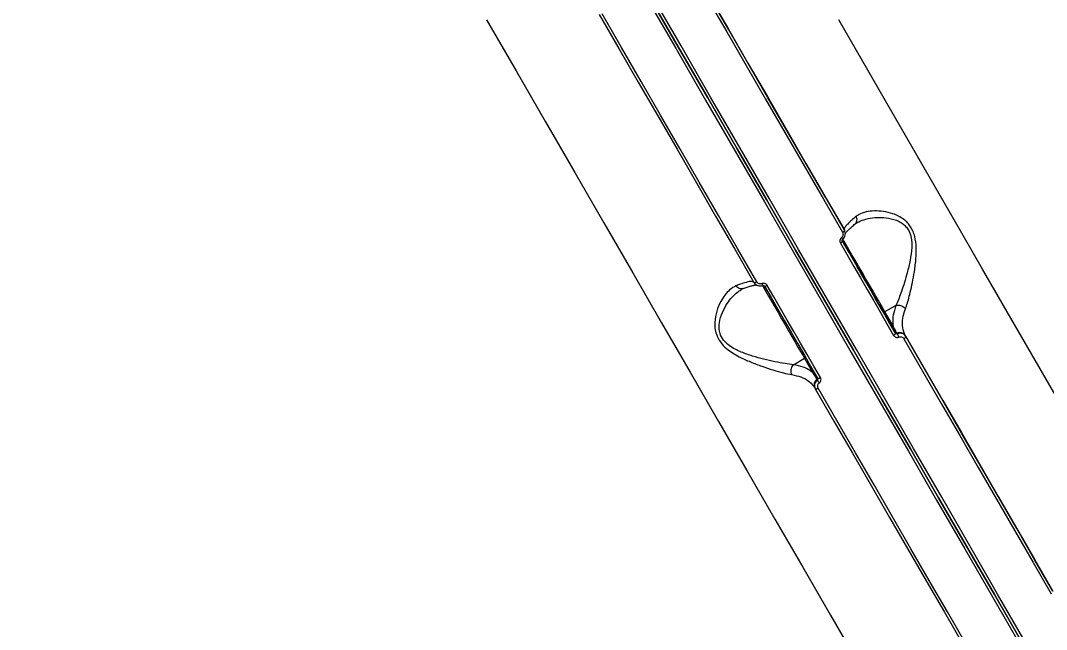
# Model space of a CAD drawing. Header units: millimetres. Extents: x -10881 to 8954, y -8695 to 5624.
# Drawn here: x 2103.6 to 2456.9, y -2503.6 to -2293.9 of the extents above; entities that cross this region are included whole.
import ezdxf

# ---------------------------------------------------------------- set-up
doc = ezdxf.new("R2010")
doc.units = ezdxf.units.MM
for name, color, linetype in [('DIKOM_ОБЪЕКТ', 7, 'Continuous'), ('DIKOM_РАЗМЕР_ЗОНА', 7, 'Continuous'), ('DIKOM_РАЗМЕР_ОБЪЕКТА', 7, 'Continuous')]:
    doc.layers.add(name, color=color, linetype=linetype)
doc.styles.add('style1', font='arial.ttf', dxfattribs={"width": 0.8})
doc.dimstyles.new('1-50', dxfattribs={"dimtxt": 300, "dimasz": 200, "dimexe": 100, "dimexo": 0, "dimgap": 100, "dimtad": 1, "dimtxsty": 'style1', "dimcen": 200, "dimclrd": 7, "dimclre": 7, "dimclrt": 7, "dimadec": 1, "dimazin": 2, "dimtfac": 1, "dimtmove": 0, "dimatfit": 2, "dimfxl": 0, "dimlwd": 25, "dimlwe": 18, "dimarcsym": 0})

# ---------------------------------------------------------------- blocks, each defined once
blk = doc.blocks.new('*D10')
at = {"layer": 'Defpoints', "color": 0, "transparency": 16777216}
for p in [(-7152.73, 2730.8), (7385.22, 911.28), (7385.22, -7693.77)]:
    blk.add_point(p, dxfattribs=at)
at = {"layer": 'DIKOM_РАЗМЕР_ОБЪЕКТА', "color": 7, "lineweight": 18, "transparency": 16777216}
for p, q in [((-7152.73, 2730.8), (-7152.73, -7793.77)), ((7385.22, 911.28), (7385.22, -7793.77))]:
    blk.add_line(p, q, dxfattribs=at)
at = {"layer": 'DIKOM_РАЗМЕР_ОБЪЕКТА', "color": 7, "lineweight": 25, "transparency": 16777216}
blk.add_line((-6952.73, -7693.77), (7185.22, -7693.77), dxfattribs=at)
at = {"layer": 'DIKOM_РАЗМЕР_ОБЪЕКТА', "color": 7, "transparency": 16777216}
for points in [[(-6952.73, -7660.43), (-6952.73, -7727.1), (-7152.73, -7693.77)], [(7185.22, -7660.43), (7185.22, -7727.1), (7385.22, -7693.77)]]:
    blk.add_solid(points, dxfattribs=at)
at = {"layer": 'DIKOM_РАЗМЕР_ОБЪЕКТА', "color": 7, "transparency": 16777216, "insert": (116.24, -7440.59), "char_height": 300, "attachment_point": 5, "style": 'style1'}
blk.add_mtext('14500', dxfattribs=at)
blk = doc.blocks.new('*D12')
at = {"layer": 'Defpoints', "color": 0, "transparency": 16777216}
for p in [(-9113.32, 3014.05), (8954.2, 2756.48), (8954.2, -8594.51)]:
    blk.add_point(p, dxfattribs=at)
at = {"layer": 'DIKOM_РАЗМЕР_ЗОНА', "color": 7, "lineweight": 18, "transparency": 16777216}
for p, q in [((-9113.32, 3014.05), (-9113.32, -8694.51)), ((8954.2, 2756.48), (8954.2, -8694.51))]:
    blk.add_line(p, q, dxfattribs=at)
at = {"layer": 'DIKOM_РАЗМЕР_ЗОНА', "color": 7, "lineweight": 25, "transparency": 16777216}
blk.add_line((-8913.32, -8594.51), (8754.2, -8594.51), dxfattribs=at)
at = {"layer": 'DIKOM_РАЗМЕР_ЗОНА', "color": 7, "transparency": 16777216}
for points in [[(-8913.32, -8561.18), (-8913.32, -8627.85), (-9113.32, -8594.51)], [(8754.2, -8561.18), (8754.2, -8627.85), (8954.2, -8594.51)]]:
    blk.add_solid(points, dxfattribs=at)
at = {"layer": 'DIKOM_РАЗМЕР_ЗОНА', "color": 7, "transparency": 16777216, "insert": (-79.56, -8341.34), "char_height": 300, "attachment_point": 5, "style": 'style1'}
blk.add_mtext('18000', dxfattribs=at)

msp = doc.modelspace()

# ---------------------------------------------------------------- linework, layer by layer
at = {"layer": 'DIKOM_ОБЪЕКТ', "color": 7, "linetype": 'Continuous', "lineweight": 15}
for p, q in [((2391.63, -2363.507), (2391.781, -2363.442)), ((2387.281, -2366.013), (2387.317, -2366.075)), ((2386.594, -2369.823), (2386.587, -2369.81)), ((2386.724, -2369.215), (2386.726, -2369.22)), ((2359.156, -2385.131), (2359.159, -2385.136)), ((2405.072, -2392.013), (2401.257, -2394.216)), ((2400.597, -2394.073), (2403.413, -2398.951)), ((2404.072, -2399.093), (2401.257, -2394.216)), ((2403.413, -2398.951), (2404.805, -2401.364)), ((2404.805, -2401.364), (2404.913, -2401.55)), ((2405.514, -2401.758), (2405.39, -2401.543)), ((2408.451, -2402.679), (2408.312, -2402.437)), ((2369.73, -2412.418), (2373.544, -2410.216)), ((2373.544, -2410.216), (2376.36, -2415.093)), ((2377.959, -2416.864), (2376.566, -2414.451)), ((2377.821, -2417.459), (2377.945, -2417.674)), ((2378.066, -2417.05), (2377.959, -2416.864)), ((2377.135, -2420.437), (2377.274, -2420.679))]:
    msp.add_line(p, q, dxfattribs=at)
at = {"layer": 'DIKOM_ОБЪЕКТ', "color": 7, "linetype": 'Continuous', "lineweight": 15, "flags": 128}
for points in [[(2333.343, -2274.514), (2340.077, -2286.175), (2346.791, -2297.805), (2353.486, -2309.401), (2360.161, -2320.961), (2366.815, -2332.486), (2373.447, -2343.972), (2380.056, -2355.418), (2386.641, -2366.824)], [(2333.921, -2273.595), (2340.662, -2285.27), (2347.385, -2296.914), (2354.088, -2308.523), (2360.771, -2320.098), (2367.432, -2331.635), (2374.072, -2343.135), (2380.688, -2354.595), (2387.281, -2366.013)], [(2387.317, -2366.075), (2380.737, -2354.679), (2374.133, -2343.242), (2367.507, -2331.765), (2360.859, -2320.25), (2354.189, -2308.699), (2347.5, -2297.113), (2340.791, -2285.493), (2334.063, -2273.841)], [(2319.076, -2285.887), (2329.312, -2303.615), (2339.503, -2321.267), (2349.648, -2338.837), (2359.742, -2356.319), (2369.782, -2373.709), (2379.766, -2391), (2389.69, -2408.188), (2399.551, -2425.268), (2409.348, -2442.234), (2419.075, -2459.082), (2428.731, -2475.805), (2438.313, -2492.4), (2447.817, -2508.86), (2457.241, -2525.182), (2466.582, -2541.36), (2475.838, -2557.389), (2485.004, -2573.265), (2494.079, -2588.982)], [(2494.69, -2588.035), (2485.623, -2572.331), (2476.464, -2556.469), (2467.216, -2540.453), (2457.883, -2524.288), (2448.466, -2507.98), (2438.97, -2491.533), (2429.396, -2474.952), (2419.748, -2458.242), (2410.029, -2441.409), (2400.241, -2424.457), (2390.387, -2407.391), (2380.471, -2390.217), (2370.496, -2372.94), (2360.464, -2355.565), (2350.378, -2338.097), (2340.242, -2320.542), (2330.059, -2302.905), (2319.831, -2285.191)], [(2319.831, -2285.191), (2330.059, -2302.905), (2340.242, -2320.542), (2350.378, -2338.097), (2360.464, -2355.565), (2370.496, -2372.94), (2380.471, -2390.217), (2390.387, -2407.391), (2400.241, -2424.457), (2410.029, -2441.409), (2419.748, -2458.242), (2429.396, -2474.952), (2438.97, -2491.533), (2448.466, -2507.98), (2457.883, -2524.288), (2467.216, -2540.453), (2476.464, -2556.469), (2485.623, -2572.331), (2494.69, -2588.035)], [(2495.816, -2587.979), (2486.74, -2572.262), (2477.574, -2556.387), (2468.319, -2540.358), (2458.977, -2524.18), (2449.553, -2507.858), (2440.049, -2491.397), (2430.467, -2474.803), (2420.811, -2458.079), (2411.084, -2441.232), (2401.288, -2424.266), (2391.426, -2407.186), (2381.502, -2389.998), (2371.518, -2372.706), (2361.478, -2355.317), (2351.384, -2337.834), (2341.24, -2320.265), (2331.048, -2302.613), (2320.812, -2284.884)], [(2302.886, -2291.841), (2309.614, -2303.493), (2316.323, -2315.113), (2323.012, -2326.699), (2329.682, -2338.25), (2336.33, -2349.765), (2342.957, -2361.242), (2349.56, -2372.679), (2356.14, -2384.075)], [(2357.126, -2383.864), (2350.541, -2372.459), (2343.932, -2361.012), (2337.3, -2349.526), (2330.646, -2338.002), (2323.971, -2326.441), (2317.276, -2314.845), (2310.561, -2303.216), (2303.828, -2291.554)], [(2264.066, -2293.601), (2274.229, -2311.204), (2284.349, -2328.731), (2294.422, -2346.178), (2304.446, -2363.539), (2314.417, -2380.808), (2324.331, -2397.979), (2334.187, -2415.049), (2343.98, -2432.009), (2353.707, -2448.857), (2363.366, -2465.586), (2372.953, -2482.19), (2382.466, -2498.665), (2391.9, -2515.005), (2401.254, -2531.205), (2410.525, -2547.26)], [(2501.461, -2494.758), (2492.191, -2478.703), (2482.837, -2462.502), (2473.403, -2446.162), (2463.89, -2429.688), (2454.303, -2413.083), (2444.644, -2396.355), (2434.916, -2379.507), (2425.123, -2362.546), (2415.268, -2345.477), (2405.353, -2328.305), (2395.383, -2311.036), (2385.359, -2293.676)], [(2387.317, -2366.075), (2387.331, -2366.135), (2387.312, -2366.211), (2387.262, -2366.301), (2387.183, -2366.401), (2387.077, -2366.507), (2386.948, -2366.615), (2386.801, -2366.722), (2386.641, -2366.824)], [(2386.594, -2369.823), (2386.608, -2369.884), (2386.59, -2369.961), (2386.539, -2370.051), (2386.46, -2370.152), (2386.353, -2370.258), (2386.223, -2370.367), (2386.075, -2370.475), (2385.914, -2370.577)], [(2385.914, -2370.577), (2388.217, -2374.565), (2390.517, -2378.548), (2392.814, -2382.526), (2395.107, -2386.498), (2397.397, -2390.465), (2399.684, -2394.426), (2401.968, -2398.381), (2404.249, -2402.33)], [(2386.543, -2369.73), (2387.132, -2370.75), (2387.985, -2372.227), (2388.968, -2373.929), (2390.057, -2375.815), (2391.226, -2377.84), (2392.446, -2379.953), (2393.689, -2382.105), (2394.923, -2384.244), (2396.12, -2386.317), (2397.251, -2388.275), (2398.287, -2390.07), (2399.205, -2391.66), (2399.981, -2393.005), (2400.597, -2394.073)], [(2404.913, -2401.55), (2402.634, -2397.604), (2400.353, -2393.652), (2398.067, -2389.694), (2395.779, -2385.731), (2393.487, -2381.762), (2391.193, -2377.788), (2388.895, -2373.808), (2386.594, -2369.823)], [(2401.257, -2394.216), (2400.659, -2393.18), (2399.912, -2391.886), (2399.033, -2390.362), (2398.04, -2388.642), (2396.955, -2386.762), (2395.801, -2384.764), (2394.604, -2382.691), (2393.389, -2380.587), (2392.183, -2378.498), (2391.013, -2376.47), (2389.902, -2374.547), (2388.876, -2372.77), (2387.957, -2371.178), (2387.164, -2369.805), (2386.742, -2369.075)], [(2395.531, -2385.298), (2395.612, -2385.44), (2395.512, -2385.265), (2395.237, -2384.789), (2394.81, -2384.051), (2394.266, -2383.108), (2393.649, -2382.04), (2393.009, -2380.93), (2392.397, -2379.871), (2391.864, -2378.947), (2391.452, -2378.233), (2391.194, -2377.788), (2391.113, -2377.646), (2391.214, -2377.821), (2391.489, -2378.297), (2391.915, -2379.036), (2392.459, -2379.978), (2393.076, -2381.046), (2393.717, -2382.156), (2394.328, -2383.215), (2394.862, -2384.139), (2395.274, -2384.853), (2395.531, -2385.298)], [(2356.14, -2384.075), (2356.185, -2384.117), (2356.26, -2384.139), (2356.363, -2384.141), (2356.489, -2384.122), (2356.634, -2384.083), (2356.792, -2384.026), (2356.958, -2383.952), (2357.126, -2383.864)], [(2359.055, -2385.118), (2359.451, -2385.805), (2360.244, -2387.178), (2361.163, -2388.77), (2362.189, -2390.547), (2363.3, -2392.47), (2364.471, -2394.498), (2365.676, -2396.587), (2366.891, -2398.691), (2368.088, -2400.764), (2369.242, -2402.762), (2370.327, -2404.642), (2371.32, -2406.362), (2372.2, -2407.886), (2372.946, -2409.18), (2373.544, -2410.216)], [(2359.747, -2385.323), (2359.793, -2385.365), (2359.869, -2385.388), (2359.972, -2385.39), (2360.099, -2385.371), (2360.245, -2385.332), (2360.404, -2385.274), (2360.571, -2385.2), (2360.74, -2385.111)], [(2359.747, -2385.323), (2362.048, -2389.308), (2364.346, -2393.288), (2366.641, -2397.262), (2368.932, -2401.231), (2371.221, -2405.194), (2373.506, -2409.152), (2375.788, -2413.104), (2378.066, -2417.05)], [(2379.074, -2416.865), (2376.793, -2412.915), (2374.51, -2408.96), (2372.223, -2404.999), (2369.932, -2401.032), (2367.639, -2397.06), (2365.342, -2393.083), (2363.043, -2389.1), (2360.74, -2385.111)], [(2404.913, -2401.55), (2404.93, -2401.616), (2404.914, -2401.698), (2404.867, -2401.793), (2404.789, -2401.897), (2404.684, -2402.007), (2404.556, -2402.119), (2404.409, -2402.228), (2404.249, -2402.33)], [(2408.451, -2402.679), (2408.468, -2402.745), (2408.453, -2402.827), (2408.406, -2402.921), (2408.33, -2403.026), (2408.226, -2403.135), (2408.099, -2403.247), (2407.953, -2403.355), (2407.793, -2403.458)], [(2408.312, -2402.437), (2414.765, -2413.614), (2421.19, -2424.742), (2427.587, -2435.82), (2433.954, -2446.847), (2440.29, -2457.821), (2446.595, -2468.74), (2452.867, -2479.604), (2459.107, -2490.41)], [(2459.144, -2490.475), (2452.916, -2479.689), (2446.656, -2468.847), (2440.364, -2457.95), (2434.041, -2446.998), (2427.687, -2435.994), (2421.303, -2424.938), (2414.891, -2413.832), (2408.451, -2402.679)], [(2407.793, -2403.458), (2414.239, -2414.621), (2420.656, -2425.735), (2427.045, -2436.8), (2433.404, -2447.814), (2439.732, -2458.774), (2446.03, -2469.681), (2452.295, -2480.532), (2458.528, -2491.326)], [(2378.066, -2417.05), (2378.115, -2417.098), (2378.194, -2417.125), (2378.299, -2417.132), (2378.429, -2417.117), (2378.576, -2417.081), (2378.737, -2417.026), (2378.905, -2416.953), (2379.074, -2416.865)], [(2377.274, -2420.679), (2377.323, -2420.727), (2377.402, -2420.754), (2377.507, -2420.761), (2377.635, -2420.747), (2377.782, -2420.712), (2377.942, -2420.657), (2378.11, -2420.585), (2378.278, -2420.498)], [(2377.274, -2420.679), (2383.714, -2431.832), (2390.127, -2442.938), (2396.51, -2453.993), (2402.864, -2464.998), (2409.187, -2475.95), (2415.479, -2486.847), (2421.739, -2497.689), (2427.967, -2508.474)], [(2429.012, -2508.367), (2422.78, -2497.573), (2416.515, -2486.722), (2410.217, -2475.815), (2403.889, -2464.854), (2397.529, -2453.841), (2391.141, -2442.776), (2384.723, -2431.661), (2378.278, -2420.498)]]:
    msp.add_lwpolyline(points, dxfattribs=at)
at = {"layer": 'DIKOM_ОБЪЕКТ', "color": 7, "linetype": 'Continuous', "lineweight": 15}
for centre, radius, start, end in [((2393.036, -2363.322), 8.637, 218.51481, 223.06851), ((2350.831, -2387.676), 8.707, 16.96045, 21.4776), ((2400.999, -2393.813), 0.478, 212.93524, 302.6565), ((2403.814, -2398.691), 0.478, 212.93428, 302.6585), ((2405.202, -2401.113), 0.469, 212.3333, 293.63282), ((2406.33, -2403.692), 2.345, 32.3333, 113.63282), ((2399.292, -2405.216), 7.119, 19.03111, 29.06844), ((2373.325, -2409.791), 0.478, 297.3406, 27.07112), ((2376.14, -2414.669), 0.478, 297.34067, 27.07001), ((2379.212, -2419.348), 2.345, 126.36685, 207.67114), ((2377.543, -2417.082), 0.469, 306.36685, 27.67114), ((2384.043, -2414.022), 7.108, 210.92026, 220.9733)]:
    msp.add_arc(centre, radius, start, end, dxfattribs=at)
for points, knots in [([(2408.323, -2393.215), (2408.381, -2393.058), (2408.662, -2392.295), (2409.166, -2390.692), (2409.863, -2388.091), (2410.578, -2384.986), (2411.308, -2381.196), (2411.925, -2376.857), (2412.161, -2372.393), (2411.751, -2368.871), (2410.985, -2366.512), (2410.152, -2364.911), (2409.071, -2363.524), (2407.681, -2362.272), (2405.974, -2361.218), (2403.597, -2360.23), (2400.727, -2359.576), (2397.559, -2359.396), (2394.651, -2359.749), (2392.633, -2360.455), (2391.702, -2361.114), (2391.425, -2361.31)], [0, 0, 0, 0, 0.013455, 0.0657647, 0.1192356, 0.1826302, 0.2473566, 0.3250329, 0.4053504, 0.467846, 0.4985595, 0.5302984, 0.5609722, 0.5926248, 0.6340457, 0.6764914, 0.747173, 0.8197567, 0.8928425, 0.9680649, 1, 1, 1, 1]), ([(2391.425, -2361.31), (2390.885, -2361.753), (2389.799, -2362.646), (2388.625, -2363.742), (2387.792, -2364.651), (2387.216, -2365.48), (2387.257, -2365.815), (2387.281, -2366.013)], [0, 0, 0, 0, 0.1872854, 0.3765509, 0.5570061, 0.7391968, 1, 1, 1, 1]), ([(2390.974, -2363.895), (2391.048, -2363.843), (2391.318, -2363.653), (2391.582, -2363.109), (2391.71, -2362.353), (2391.603, -2361.772), (2391.479, -2361.433), (2391.444, -2361.352), (2391.425, -2361.31)], [0, 0, 0, 0, 0.1018901, 0.3726189, 0.6433482, 0.9140783, 0.9544552, 1, 1, 1, 1]), ([(2391.054, -2363.937), (2391.224, -2363.781), (2391.42, -2363.6), (2391.736, -2363.458), (2391.78, -2363.438)], [0, 0, 0, 0, 0.86161201, 1, 1, 1, 1]), ([(2391.781, -2363.442), (2392.491, -2363.095), (2394.016, -2362.349), (2396.869, -2361.796), (2400.045, -2361.638), (2402.863, -2361.954), (2405.218, -2362.643), (2406.842, -2363.437), (2408.171, -2364.471), (2409.356, -2365.875), (2409.997, -2367.384), (2410.478, -2369.532), (2410.58, -2372.407), (2409.983, -2376.513), (2409.023, -2380.531), (2407.98, -2384.127), (2407.025, -2387.051), (2406.119, -2389.556), (2405.492, -2391.097), (2405.147, -2391.862), (2405.078, -2392.01), (2405.078, -2392.01)], [0, 0, 0, 0, 0.07003585, 0.15047643, 0.22526704, 0.30168306, 0.34380013, 0.38684597, 0.41663881, 0.44757828, 0.49598848, 0.50789887, 0.57040091, 0.65155675, 0.73587406, 0.803812, 0.87290954, 0.92887055, 0.98583357, 0.99996634, 1, 1, 1, 1]), ([(2386.641, -2366.824), (2386.71, -2366.976), (2386.846, -2367.28), (2386.837, -2367.797), (2386.666, -2368.28), (2386.437, -2368.566), (2386.293, -2368.687), (2386.278, -2368.7)], [0, 0, 0, 0, 0.2457883, 0.4917905, 0.7342879, 0.9715254, 1, 1, 1, 1]), ([(2386.724, -2369.215), (2386.75, -2369.193), (2386.988, -2368.992), (2387.367, -2368.515), (2387.65, -2367.71), (2387.663, -2366.844), (2387.432, -2366.331), (2387.317, -2366.075)], [0, 0, 0, 0, 0.0286324, 0.2670867, 0.510146, 0.7556544, 1, 1, 1, 1]), ([(2387.509, -2367.434), (2387.518, -2367.415), (2387.537, -2367.375), (2387.754, -2367.052), (2388.179, -2366.543), (2388.87, -2365.823), (2389.791, -2364.953), (2390.602, -2364.261), (2390.998, -2363.924)], [0, 0, 0, 0, 0.1201487, 0.2664888, 0.4334314, 0.6175925, 0.8137809, 1, 1, 1, 1]), ([(2386.278, -2368.7), (2386.263, -2368.713), (2386.12, -2368.834), (2385.891, -2369.12), (2385.719, -2369.602), (2385.709, -2370.12), (2385.846, -2370.424), (2385.914, -2370.577)], [0, 0, 0, 0, 0.027856, 0.2650195, 0.5077103, 0.7539625, 1, 1, 1, 1]), ([(2386.594, -2369.818), (2386.59, -2369.812), (2386.551, -2369.755), (2386.526, -2369.629), (2386.554, -2369.455), (2386.626, -2369.314), (2386.697, -2369.249), (2386.729, -2369.221)], [0, 0, 0, 0, 0.0431992, 0.3876035, 0.6434808, 0.8436127, 1, 1, 1, 1]), ([(2356.104, -2384.013), (2355.901, -2383.881), (2355.49, -2383.613), (2353.767, -2383.943), (2351.828, -2384.543), (2350.502, -2385.044), (2349.962, -2385.249)], [0, 0, 0, 0, 0.3072584, 0.6233184, 0.8463529, 1, 1, 1, 1]), ([(2352.437, -2386.188), (2352.917, -2386.016), (2353.94, -2385.652), (2355.2, -2385.277), (2356.207, -2385.035), (2356.853, -2384.929), (2357.193, -2384.917), (2357.197, -2384.918), (2357.198, -2384.918)], [0, 0, 0, 0, 0.1823725, 0.387924, 0.589832, 0.7600792, 0.9111893, 1, 1, 1, 1]), ([(2356.14, -2384.075), (2356.172, -2384.128), (2356.347, -2384.414), (2356.781, -2384.855), (2357.521, -2385.222), (2358.353, -2385.347), (2358.888, -2385.203), (2359.156, -2385.131)], [0, 0, 0, 0, 0.05476267, 0.29440938, 0.53012516, 0.76468848, 1, 1, 1, 1]), ([(2358.933, -2384.488), (2358.772, -2384.531), (2358.45, -2384.618), (2357.951, -2384.545), (2357.508, -2384.327), (2357.249, -2384.066), (2357.145, -2383.896), (2357.126, -2383.864)], [0, 0, 0, 0, 0.2340719, 0.4679654, 0.7039629, 0.944859, 1, 1, 1, 1]), ([(2360.74, -2385.111), (2360.72, -2385.079), (2360.616, -2384.909), (2360.357, -2384.647), (2359.914, -2384.43), (2359.416, -2384.358), (2359.094, -2384.445), (2358.933, -2384.488)], [0, 0, 0, 0, 0.0557734, 0.2968037, 0.5326623, 0.7662387, 1, 1, 1, 1]), ([(2349.962, -2385.249), (2349.212, -2385.655), (2347.852, -2386.391), (2346.107, -2388.373), (2344.57, -2390.791), (2343.248, -2393.928), (2342.597, -2397.12), (2342.671, -2399.876), (2343.177, -2402.19), (2344.473, -2404.662), (2346.538, -2406.779), (2348.8, -2408.406), (2351.555, -2409.98), (2354.984, -2411.533), (2358.94, -2413.022), (2362.79, -2414.274), (2366.331, -2415.279), (2368.228, -2415.653), (2369.144, -2415.834)], [0, 0, 0, 0, 0.0785517, 0.14240769, 0.2076086, 0.28569108, 0.36653484, 0.40509871, 0.44484294, 0.49743706, 0.54968496, 0.59178495, 0.63493314, 0.70636046, 0.77972168, 0.85332184, 0.92913885, 1, 1, 1, 1]), ([(2369.724, -2412.422), (2369.724, -2412.422), (2368.859, -2412.343), (2366.873, -2412.075), (2363.396, -2411.424), (2359.612, -2410.564), (2355.688, -2409.495), (2352.355, -2408.355), (2349.639, -2407.116), (2347.482, -2405.823), (2345.522, -2404.03), (2344.416, -2401.867), (2344.101, -2399.83), (2344.171, -2398.61), (2344.435, -2396.747), (2345.208, -2394.322), (2346.811, -2391.4), (2348.609, -2389.091), (2350.212, -2387.459), (2351.308, -2386.87), (2351.739, -2386.638)], [0, 0, 0, 0, 0.0000336, 0.0750809, 0.1536404, 0.2344342, 0.3097972, 0.3868139, 0.4295201, 0.473167, 0.5240106, 0.5744879, 0.6114011, 0.6499678, 0.6519408, 0.7330652, 0.8175593, 0.8857357, 0.9550819, 1, 1, 1, 1]), ([(2352.423, -2386.152), (2352.342, -2386.189), (2352.043, -2386.328), (2351.442, -2386.284), (2350.723, -2386.017), (2350.273, -2385.634), (2350.041, -2385.357), (2349.989, -2385.286), (2349.962, -2385.249)], [0, 0, 0, 0, 0.1005363, 0.3716732, 0.6428105, 0.9139488, 0.9543865, 1, 1, 1, 1]), ([(2351.695, -2386.561), (2351.83, -2386.47), (2352.089, -2386.295), (2352.321, -2386.232), (2352.431, -2386.201)], [0, 0, 0, 0, 0.5232989, 1, 1, 1, 1]), ([(2359.161, -2385.138), (2359.169, -2385.134), (2359.223, -2385.109), (2359.336, -2385.097), (2359.487, -2385.113), (2359.628, -2385.183), (2359.718, -2385.257), (2359.739, -2385.316), (2359.743, -2385.325)], [0, 0, 0, 0, 0.0339283, 0.2191025, 0.4135946, 0.6502006, 0.9476544, 1, 1, 1, 1]), ([(2405.072, -2392.013), (2404.697, -2393.148), (2404.087, -2394.995), (2403.87, -2397.323), (2404.005, -2398.502), (2404.072, -2399.093)], [0, 0, 0, 0, 0.4427007, 0.7201669, 1, 1, 1, 1]), ([(2405.078, -2392.01), (2405.077, -2392.011), (2405.074, -2392.012), (2405.072, -2392.013), (2405.072, -2392.013)], [0, 0, 0, 0, 0.6959458, 1, 1, 1, 1]), ([(2405.078, -2392.01), (2405.334, -2391.956), (2405.846, -2391.847), (2406.688, -2391.983), (2407.467, -2392.326), (2407.973, -2392.75), (2408.225, -2393.064), (2408.3, -2393.179), (2408.323, -2393.215)], [0, 0, 0, 0, 0.2204855, 0.440971, 0.6614568, 0.8819434, 0.9635568, 1, 1, 1, 1]), ([(2408.312, -2402.437), (2407.929, -2401.56), (2407.153, -2399.782), (2407.269, -2396.75), (2407.852, -2394.475), (2408.262, -2393.379), (2408.323, -2393.215)], [0, 0, 0, 0, 0.3434989, 0.6969397, 0.9545307, 1, 1, 1, 1]), ([(2405.39, -2401.543), (2405.32, -2401.421), (2404.97, -2400.81), (2404.522, -2399.983), (2404.17, -2399.286), (2404.072, -2399.093)], [0, 0, 0, 0, 0.1533124, 0.7665831, 1, 1, 1, 1]), ([(2404.249, -2402.33), (2404.263, -2402.354), (2404.359, -2402.513), (2404.604, -2402.766), (2405.041, -2402.976), (2405.539, -2403.038), (2405.861, -2402.943), (2406.021, -2402.895)], [0, 0, 0, 0, 0.0426165, 0.282457, 0.5216215, 0.7607575, 1, 1, 1, 1]), ([(2405.514, -2401.758), (2405.461, -2401.774), (2405.354, -2401.807), (2405.186, -2401.783), (2405.037, -2401.706), (2404.952, -2401.616), (2404.918, -2401.559), (2404.913, -2401.55)], [0, 0, 0, 0, 0.2368888, 0.4742431, 0.7137485, 0.9566078, 1, 1, 1, 1]), ([(2408.451, -2402.679), (2408.428, -2402.64), (2408.27, -2402.379), (2407.867, -2401.966), (2407.144, -2401.622), (2406.318, -2401.521), (2405.782, -2401.679), (2405.514, -2401.758)], [0, 0, 0, 0, 0.0422597, 0.2819829, 0.5212715, 0.7606222, 1, 1, 1, 1]), ([(2406.021, -2402.895), (2406.182, -2402.847), (2406.504, -2402.752), (2407.002, -2402.814), (2407.439, -2403.023), (2407.683, -2403.275), (2407.779, -2403.434), (2407.793, -2403.458)], [0, 0, 0, 0, 0.2393873, 0.4786703, 0.7179146, 0.9577109, 1, 1, 1, 1]), ([(2369.724, -2412.422), (2369.549, -2412.616), (2369.199, -2413.005), (2368.895, -2413.803), (2368.803, -2414.649), (2368.917, -2415.298), (2369.063, -2415.674), (2369.125, -2415.797), (2369.144, -2415.834)], [0, 0, 0, 0, 0.2204855, 0.440971, 0.66145684, 0.88194343, 0.96355681, 1, 1, 1, 1]), ([(2369.73, -2412.418), (2369.728, -2412.419), (2369.726, -2412.42), (2369.725, -2412.421), (2369.724, -2412.422)], [0, 0, 0, 0, 0.69680695, 1, 1, 1, 1]), ([(2376.36, -2415.093), (2375.885, -2414.742), (2374.932, -2414.035), (2372.81, -2413.057), (2370.9, -2412.661), (2369.73, -2412.418)], [0, 0, 0, 0, 0.2774665, 0.5572993, 1, 1, 1, 1]), ([(2369.144, -2415.834), (2370.253, -2416.071), (2372.428, -2416.534), (2374.908, -2417.869), (2376.379, -2419.234), (2376.976, -2420.184), (2377.135, -2420.437)], [0, 0, 0, 0, 0.3028924, 0.5944611, 0.8920287, 1, 1, 1, 1]), ([(2376.36, -2415.093), (2376.437, -2415.212), (2376.824, -2415.802), (2377.321, -2416.602), (2377.713, -2417.274), (2377.821, -2417.459)], [0, 0, 0, 0, 0.1533127, 0.7665794, 1, 1, 1, 1]), ([(2377.945, -2417.674), (2377.911, -2417.703), (2377.661, -2417.907), (2377.273, -2418.379), (2376.984, -2419.146), (2376.955, -2419.96), (2377.168, -2420.439), (2377.274, -2420.679)], [0, 0, 0, 0, 0.0387882, 0.2783653, 0.5186336, 0.7594353, 1, 1, 1, 1]), ([(2378.066, -2417.05), (2378.09, -2417.102), (2378.137, -2417.205), (2378.136, -2417.377), (2378.081, -2417.535), (2378.003, -2417.629), (2377.952, -2417.669), (2377.945, -2417.674)], [0, 0, 0, 0, 0.2442311, 0.4858979, 0.7246337, 0.9617552, 1, 1, 1, 1]), ([(2378.278, -2420.498), (2378.213, -2420.353), (2378.083, -2420.061), (2378.098, -2419.568), (2378.272, -2419.105), (2378.505, -2418.822), (2378.656, -2418.7), (2378.677, -2418.683)], [0, 0, 0, 0, 0.240665, 0.4814361, 0.721633, 0.9612014, 1, 1, 1, 1]), ([(2378.677, -2418.683), (2378.697, -2418.666), (2378.848, -2418.544), (2379.081, -2418.26), (2379.254, -2417.797), (2379.269, -2417.303), (2379.139, -2417.011), (2379.074, -2416.865)], [0, 0, 0, 0, 0.0385716, 0.2780899, 0.5183557, 0.7592314, 1, 1, 1, 1])]:
    msp.add_open_spline(points, degree=3, knots=knots, dxfattribs=at)

# ---------------------------------------------------------------- dimensions: what is measured, and where the dimension line sits
at = {"layer": 'DIKOM_РАЗМЕР_ЗОНА'}
dim = msp.add_linear_dim(base=(8954.2, -8594.513), p1=(-9113.319, 3014.045), p2=(8954.2, 2756.48), text='18000', dimstyle='1-50', dxfattribs=at)
dim.commit()
dim.dimension.update_dxf_attribs({"geometry": '*D12', "text_midpoint": (-79.559, -8594.513), "dimtype": 160})
at = {"layer": 'DIKOM_РАЗМЕР_ОБЪЕКТА'}
dim = msp.add_linear_dim(base=(7385.217, -7693.766), p1=(-7152.73, 2730.795), p2=(7385.217, 911.281), text='14500', dimstyle='1-50', dxfattribs=at)
dim.commit()
dim.dimension.update_dxf_attribs({"geometry": '*D10', "text_midpoint": (116.244, -7693.766), "dimtype": 160})

doc.saveas('drawing.dxf')
